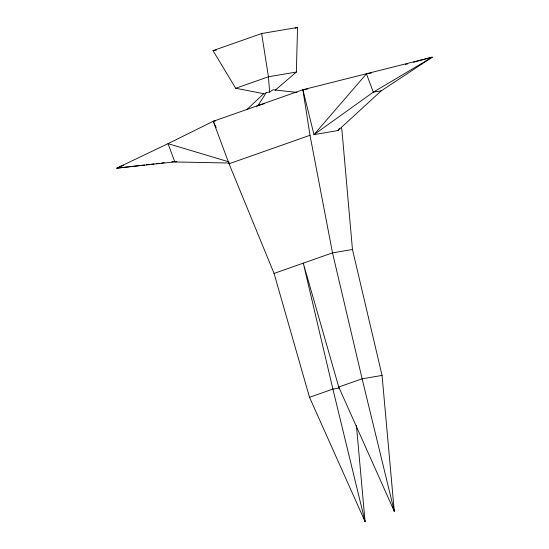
<?xml version="1.0" encoding="UTF-8"?>
<svg xmlns="http://www.w3.org/2000/svg" width="549" height="549" viewBox="0 0 549 549"><rect width="100%" height="100%" fill="white"/><g stroke="black" fill="none" stroke-linecap="round" stroke-linejoin="round"><path stroke-width="0.82" d="M275.193 90.242L296.364 72.043L297.544 27.45L261.64 33.53L213.012 50.638L235.706 88.286L264.632 93.831L266.395 92.438L269.634 92.074L272.956 89.775L297.084 92.424M256.609 106.28L258.057 105.525L266.395 92.438M337.923 130.559L381.281 90.805L432.303 57.151L302.87 89.762L313.987 134.615L337.923 130.559L339.371 128.466M371.234 73.038L366.451 73.847L313.987 134.615L373.299 92.157L432.303 57.151L413.527 62.263M247.091 109.395L263.63 93.783M307.797 88.924L302.87 89.762L213.252 121.288L168.015 143.653L116.697 168.186L176.86 161.626M123.724 165.235L116.697 168.186L139.59 165.565M295.149 28.294L297.544 27.45M235.706 88.286L268.434 76.778L296.364 72.043M215.716 120.869L213.252 121.288L229.05 163.774L310 135.294L302.87 89.762M356.431 425.605L365.058 521.55L309.519 397.304L274.061 273.436L332.509 252.876L352.458 249.5L341.917 129.887L341.3 127.395M309.519 397.304L332.893 389.083L339.543 387.951M364.138 518.256L365.058 521.55L332.893 389.083L303.288 263.156L338.74 387.024L362.12 378.796L382.063 375.42L352.458 249.5M258.057 105.525L264.577 103.617M405.361 64.487L407.811 63.821M213.012 50.638L216.354 50.076M381.281 90.805L373.299 92.157L366.451 73.847M141.292 165.366L144.682 164.981M146.377 164.789L149.767 164.398M151.469 164.206L154.008 163.911M156.554 163.623L159.1 163.328M161.646 163.039L164.185 162.744M171.823 161.873L173.518 161.68M229.612 163.026L174.87 161.962L168.015 143.653L228.974 161.88M213.252 121.288L216.182 127.485M338.74 387.024L394.278 511.27L382.063 375.42M229.05 163.774L274.061 273.436M393.132 507.152L394.278 511.27L362.12 378.796L332.509 252.876L310 135.294M261.64 33.53L268.434 76.778L269.634 92.074"/></g></svg>
